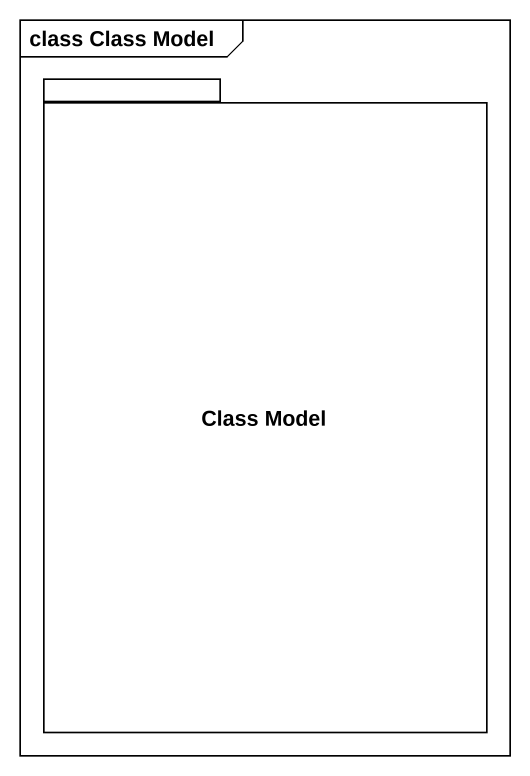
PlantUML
@startuml
mainframe class Class Model
package "Class Model" as Class_Model {
}
@enduml
